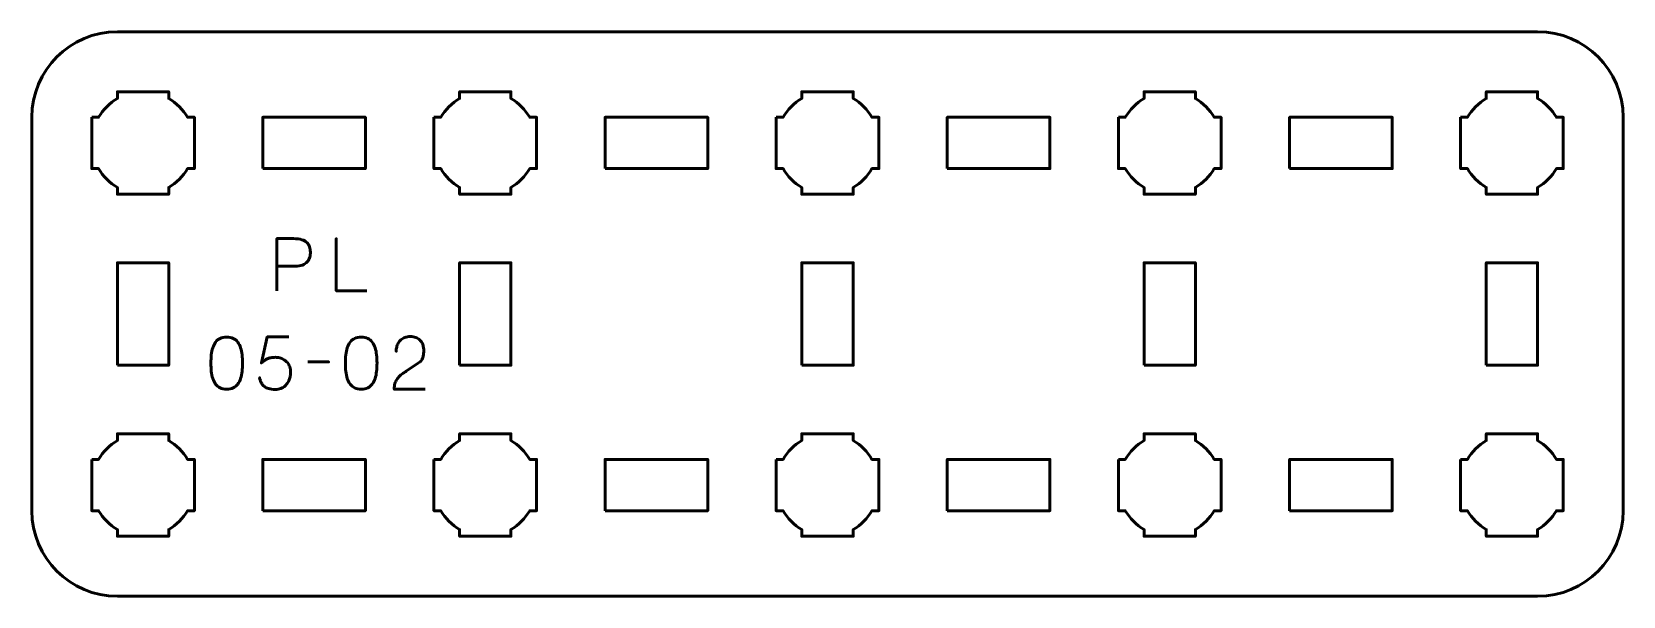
# Model space of a CAD drawing. Header units: centimetres. Extents: x -15.15 to -5.85, y -16.5 to -13.2.
import ezdxf

# ---------------------------------------------------------------- set-up
doc = ezdxf.new("R2010")
doc.units = ezdxf.units.CM
doc.header["$MEASUREMENT"] = 0
doc.layers.add('Layer 1', color=7, linetype='Continuous')

msp = doc.modelspace()

# ---------------------------------------------------------------- linework, layer by layer
at = {"layer": 'Layer 1', "color": 250, "lineweight": 53}
for points in [[(-13.8, -14), (-13.2, -14), (-13.2, -13.7), (-13.8, -13.7), (-13.8, -14)], [(-11.8, -14), (-11.2, -14), (-11.2, -13.7), (-11.8, -13.7), (-11.8, -14)], [(-9.8, -14), (-9.2, -14), (-9.2, -13.7), (-9.8, -13.7), (-9.8, -14)], [(-7.8, -14), (-7.2, -14), (-7.2, -13.7), (-7.8, -13.7), (-7.8, -14)], [(-14.65, -15.15), (-14.35, -15.15), (-14.35, -14.55), (-14.65, -14.55), (-14.65, -15.15)], [(-12.65, -15.15), (-12.35, -15.15), (-12.35, -14.55), (-12.65, -14.55), (-12.65, -15.15)], [(-10.65, -15.15), (-10.35, -15.15), (-10.35, -14.55), (-10.65, -14.55), (-10.65, -15.15)], [(-8.65, -15.15), (-8.35, -15.15), (-8.35, -14.55), (-8.65, -14.55), (-8.65, -15.15)], [(-6.65, -15.15), (-6.35, -15.15), (-6.35, -14.55), (-6.65, -14.55), (-6.65, -15.15)], [(-13.8, -16), (-13.2, -16), (-13.2, -15.7), (-13.8, -15.7), (-13.8, -16)], [(-11.8, -16), (-11.2, -16), (-11.2, -15.7), (-11.8, -15.7), (-11.8, -16)], [(-9.8, -16), (-9.2, -16), (-9.2, -15.7), (-9.8, -15.7), (-9.8, -16)], [(-7.8, -16), (-7.2, -16), (-7.2, -15.7), (-7.8, -15.7), (-7.8, -16)]]:
    msp.add_lwpolyline(points, close=True, dxfattribs=at)
msp.add_open_spline([(-15.15, -16), (-15.15, -16), (-15.15, -13.7), (-15.15, -13.7), (-15.15, -13.7), (-15.15, -13.42391), (-14.92609, -13.2), (-14.65, -13.2), (-14.65, -13.2), (-14.65, -13.2), (-6.35, -13.2), (-6.35, -13.2), (-6.35, -13.2), (-6.07391, -13.2), (-5.85, -13.42391), (-5.85, -13.7), (-5.85, -13.7), (-5.85, -13.7), (-5.85, -16), (-5.85, -16), (-5.85, -16), (-5.85, -16.27609), (-6.07391, -16.5), (-6.35, -16.5), (-6.35, -16.5), (-6.35, -16.5), (-14.65, -16.5), (-14.65, -16.5), (-14.65, -16.5), (-14.92609, -16.5), (-15.15, -16.27609), (-15.15, -16)], degree=3, knots=[0, 0, 0, 0, 0.125, 0.125, 0.125, 0.125, 0.25, 0.25, 0.25, 0.25, 0.375, 0.375, 0.375, 0.375, 0.5, 0.5, 0.5, 0.5, 0.625, 0.625, 0.625, 0.625, 0.75, 0.75, 0.75, 0.75, 0.875, 0.875, 0.875, 0.875, 1, 1, 1, 1], dxfattribs=at)
at = {"layer": 'Layer 1', "lineweight": 53}
for points in [[(-14.8, -13.7), (-14.8, -13.7), (-14.75985, -13.7), (-14.75985, -13.7), (-14.75985, -13.7), (-14.7335, -13.65447), (-14.69553, -13.6165), (-14.65, -13.59015), (-14.65, -13.59015), (-14.65, -13.59015), (-14.65, -13.55), (-14.65, -13.55), (-14.65, -13.55), (-14.65, -13.55), (-14.5, -13.55), (-14.5, -13.55), (-14.5, -13.55), (-14.5, -13.55), (-14.35, -13.55), (-14.35, -13.55), (-14.35, -13.55), (-14.35, -13.55), (-14.35, -13.59015), (-14.35, -13.59015), (-14.35, -13.59015), (-14.30447, -13.6165), (-14.2665, -13.65447), (-14.24015, -13.7), (-14.24015, -13.7), (-14.24015, -13.7), (-14.2, -13.7), (-14.2, -13.7), (-14.2, -13.7), (-14.2, -13.7), (-14.2, -13.85), (-14.2, -13.85), (-14.2, -13.85), (-14.2, -13.85), (-14.2, -14), (-14.2, -14), (-14.2, -14), (-14.2, -14), (-14.24015, -14), (-14.24015, -14), (-14.24015, -14), (-14.2665, -14.04553), (-14.30447, -14.0835), (-14.35, -14.10985), (-14.35, -14.10985), (-14.35, -14.10985), (-14.35, -14.15), (-14.35, -14.15), (-14.35, -14.15), (-14.35, -14.15), (-14.5, -14.15), (-14.5, -14.15), (-14.5, -14.15), (-14.5, -14.15), (-14.65, -14.15), (-14.65, -14.15), (-14.65, -14.15), (-14.65, -14.15), (-14.65, -14.10985), (-14.65, -14.10985), (-14.65, -14.10985), (-14.69553, -14.0835), (-14.7335, -14.04553), (-14.75985, -14), (-14.75985, -14), (-14.75985, -14), (-14.8, -14), (-14.8, -14), (-14.8, -14), (-14.8, -14), (-14.8, -13.85), (-14.8, -13.85), (-14.8, -13.85), (-14.8, -13.85), (-14.8, -13.7), (-14.8, -13.7)], [(-12.8, -13.7), (-12.8, -13.7), (-12.75985, -13.7), (-12.75985, -13.7), (-12.75985, -13.7), (-12.7335, -13.65447), (-12.69553, -13.6165), (-12.65, -13.59015), (-12.65, -13.59015), (-12.65, -13.59015), (-12.65, -13.55), (-12.65, -13.55), (-12.65, -13.55), (-12.65, -13.55), (-12.5, -13.55), (-12.5, -13.55), (-12.5, -13.55), (-12.5, -13.55), (-12.35, -13.55), (-12.35, -13.55), (-12.35, -13.55), (-12.35, -13.55), (-12.35, -13.59015), (-12.35, -13.59015), (-12.35, -13.59015), (-12.30447, -13.6165), (-12.2665, -13.65447), (-12.24015, -13.7), (-12.24015, -13.7), (-12.24015, -13.7), (-12.2, -13.7), (-12.2, -13.7), (-12.2, -13.7), (-12.2, -13.7), (-12.2, -13.85), (-12.2, -13.85), (-12.2, -13.85), (-12.2, -13.85), (-12.2, -14), (-12.2, -14), (-12.2, -14), (-12.2, -14), (-12.24015, -14), (-12.24015, -14), (-12.24015, -14), (-12.2665, -14.04553), (-12.30447, -14.0835), (-12.35, -14.10985), (-12.35, -14.10985), (-12.35, -14.10985), (-12.35, -14.15), (-12.35, -14.15), (-12.35, -14.15), (-12.35, -14.15), (-12.5, -14.15), (-12.5, -14.15), (-12.5, -14.15), (-12.5, -14.15), (-12.65, -14.15), (-12.65, -14.15), (-12.65, -14.15), (-12.65, -14.15), (-12.65, -14.10985), (-12.65, -14.10985), (-12.65, -14.10985), (-12.69553, -14.0835), (-12.7335, -14.04553), (-12.75985, -14), (-12.75985, -14), (-12.75985, -14), (-12.8, -14), (-12.8, -14), (-12.8, -14), (-12.8, -14), (-12.8, -13.85), (-12.8, -13.85), (-12.8, -13.85), (-12.8, -13.85), (-12.8, -13.7), (-12.8, -13.7)], [(-10.8, -13.7), (-10.8, -13.7), (-10.75985, -13.7), (-10.75985, -13.7), (-10.75985, -13.7), (-10.7335, -13.65447), (-10.69553, -13.6165), (-10.65, -13.59015), (-10.65, -13.59015), (-10.65, -13.59015), (-10.65, -13.55), (-10.65, -13.55), (-10.65, -13.55), (-10.65, -13.55), (-10.5, -13.55), (-10.5, -13.55), (-10.5, -13.55), (-10.5, -13.55), (-10.35, -13.55), (-10.35, -13.55), (-10.35, -13.55), (-10.35, -13.55), (-10.35, -13.59015), (-10.35, -13.59015), (-10.35, -13.59015), (-10.30447, -13.6165), (-10.2665, -13.65447), (-10.24015, -13.7), (-10.24015, -13.7), (-10.24015, -13.7), (-10.2, -13.7), (-10.2, -13.7), (-10.2, -13.7), (-10.2, -13.7), (-10.2, -13.85), (-10.2, -13.85), (-10.2, -13.85), (-10.2, -13.85), (-10.2, -14), (-10.2, -14), (-10.2, -14), (-10.2, -14), (-10.24015, -14), (-10.24015, -14), (-10.24015, -14), (-10.2665, -14.04553), (-10.30447, -14.0835), (-10.35, -14.10985), (-10.35, -14.10985), (-10.35, -14.10985), (-10.35, -14.15), (-10.35, -14.15), (-10.35, -14.15), (-10.35, -14.15), (-10.5, -14.15), (-10.5, -14.15), (-10.5, -14.15), (-10.5, -14.15), (-10.65, -14.15), (-10.65, -14.15), (-10.65, -14.15), (-10.65, -14.15), (-10.65, -14.10985), (-10.65, -14.10985), (-10.65, -14.10985), (-10.69553, -14.0835), (-10.7335, -14.04553), (-10.75985, -14), (-10.75985, -14), (-10.75985, -14), (-10.8, -14), (-10.8, -14), (-10.8, -14), (-10.8, -14), (-10.8, -13.85), (-10.8, -13.85), (-10.8, -13.85), (-10.8, -13.85), (-10.8, -13.7), (-10.8, -13.7)], [(-8.8, -13.7), (-8.8, -13.7), (-8.75985, -13.7), (-8.75985, -13.7), (-8.75985, -13.7), (-8.7335, -13.65447), (-8.69553, -13.6165), (-8.65, -13.59015), (-8.65, -13.59015), (-8.65, -13.59015), (-8.65, -13.55), (-8.65, -13.55), (-8.65, -13.55), (-8.65, -13.55), (-8.5, -13.55), (-8.5, -13.55), (-8.5, -13.55), (-8.5, -13.55), (-8.35, -13.55), (-8.35, -13.55), (-8.35, -13.55), (-8.35, -13.55), (-8.35, -13.59015), (-8.35, -13.59015), (-8.35, -13.59015), (-8.30447, -13.6165), (-8.2665, -13.65447), (-8.24015, -13.7), (-8.24015, -13.7), (-8.24015, -13.7), (-8.2, -13.7), (-8.2, -13.7), (-8.2, -13.7), (-8.2, -13.7), (-8.2, -13.85), (-8.2, -13.85), (-8.2, -13.85), (-8.2, -13.85), (-8.2, -14), (-8.2, -14), (-8.2, -14), (-8.2, -14), (-8.24015, -14), (-8.24015, -14), (-8.24015, -14), (-8.2665, -14.04553), (-8.30447, -14.0835), (-8.35, -14.10985), (-8.35, -14.10985), (-8.35, -14.10985), (-8.35, -14.15), (-8.35, -14.15), (-8.35, -14.15), (-8.35, -14.15), (-8.5, -14.15), (-8.5, -14.15), (-8.5, -14.15), (-8.5, -14.15), (-8.65, -14.15), (-8.65, -14.15), (-8.65, -14.15), (-8.65, -14.15), (-8.65, -14.10985), (-8.65, -14.10985), (-8.65, -14.10985), (-8.69553, -14.0835), (-8.7335, -14.04553), (-8.75985, -14), (-8.75985, -14), (-8.75985, -14), (-8.8, -14), (-8.8, -14), (-8.8, -14), (-8.8, -14), (-8.8, -13.85), (-8.8, -13.85), (-8.8, -13.85), (-8.8, -13.85), (-8.8, -13.7), (-8.8, -13.7)], [(-6.8, -13.7), (-6.8, -13.7), (-6.75985, -13.7), (-6.75985, -13.7), (-6.75985, -13.7), (-6.7335, -13.65447), (-6.69553, -13.6165), (-6.65, -13.59015), (-6.65, -13.59015), (-6.65, -13.59015), (-6.65, -13.55), (-6.65, -13.55), (-6.65, -13.55), (-6.65, -13.55), (-6.5, -13.55), (-6.5, -13.55), (-6.5, -13.55), (-6.5, -13.55), (-6.35, -13.55), (-6.35, -13.55), (-6.35, -13.55), (-6.35, -13.55), (-6.35, -13.59015), (-6.35, -13.59015), (-6.35, -13.59015), (-6.30447, -13.6165), (-6.2665, -13.65447), (-6.24015, -13.7), (-6.24015, -13.7), (-6.24015, -13.7), (-6.2, -13.7), (-6.2, -13.7), (-6.2, -13.7), (-6.2, -13.7), (-6.2, -13.85), (-6.2, -13.85), (-6.2, -13.85), (-6.2, -13.85), (-6.2, -14), (-6.2, -14), (-6.2, -14), (-6.2, -14), (-6.24015, -14), (-6.24015, -14), (-6.24015, -14), (-6.2665, -14.04553), (-6.30447, -14.0835), (-6.35, -14.10985), (-6.35, -14.10985), (-6.35, -14.10985), (-6.35, -14.15), (-6.35, -14.15), (-6.35, -14.15), (-6.35, -14.15), (-6.5, -14.15), (-6.5, -14.15), (-6.5, -14.15), (-6.5, -14.15), (-6.65, -14.15), (-6.65, -14.15), (-6.65, -14.15), (-6.65, -14.15), (-6.65, -14.10985), (-6.65, -14.10985), (-6.65, -14.10985), (-6.69553, -14.0835), (-6.7335, -14.04553), (-6.75985, -14), (-6.75985, -14), (-6.75985, -14), (-6.8, -14), (-6.8, -14), (-6.8, -14), (-6.8, -14), (-6.8, -13.85), (-6.8, -13.85), (-6.8, -13.85), (-6.8, -13.85), (-6.8, -13.7), (-6.8, -13.7)], [(-14.8, -15.7), (-14.8, -15.7), (-14.75985, -15.7), (-14.75985, -15.7), (-14.75985, -15.7), (-14.7335, -15.65447), (-14.69553, -15.6165), (-14.65, -15.59015), (-14.65, -15.59015), (-14.65, -15.59015), (-14.65, -15.55), (-14.65, -15.55), (-14.65, -15.55), (-14.65, -15.55), (-14.5, -15.55), (-14.5, -15.55), (-14.5, -15.55), (-14.5, -15.55), (-14.35, -15.55), (-14.35, -15.55), (-14.35, -15.55), (-14.35, -15.55), (-14.35, -15.59015), (-14.35, -15.59015), (-14.35, -15.59015), (-14.30447, -15.6165), (-14.2665, -15.65447), (-14.24015, -15.7), (-14.24015, -15.7), (-14.24015, -15.7), (-14.2, -15.7), (-14.2, -15.7), (-14.2, -15.7), (-14.2, -15.7), (-14.2, -15.85), (-14.2, -15.85), (-14.2, -15.85), (-14.2, -15.85), (-14.2, -16), (-14.2, -16), (-14.2, -16), (-14.2, -16), (-14.24015, -16), (-14.24015, -16), (-14.24015, -16), (-14.2665, -16.04553), (-14.30447, -16.0835), (-14.35, -16.10985), (-14.35, -16.10985), (-14.35, -16.10985), (-14.35, -16.15), (-14.35, -16.15), (-14.35, -16.15), (-14.35, -16.15), (-14.5, -16.15), (-14.5, -16.15), (-14.5, -16.15), (-14.5, -16.15), (-14.65, -16.15), (-14.65, -16.15), (-14.65, -16.15), (-14.65, -16.15), (-14.65, -16.10985), (-14.65, -16.10985), (-14.65, -16.10985), (-14.69553, -16.0835), (-14.7335, -16.04553), (-14.75985, -16), (-14.75985, -16), (-14.75985, -16), (-14.8, -16), (-14.8, -16), (-14.8, -16), (-14.8, -16), (-14.8, -15.85), (-14.8, -15.85), (-14.8, -15.85), (-14.8, -15.85), (-14.8, -15.7), (-14.8, -15.7)], [(-12.8, -15.7), (-12.8, -15.7), (-12.75985, -15.7), (-12.75985, -15.7), (-12.75985, -15.7), (-12.7335, -15.65447), (-12.69553, -15.6165), (-12.65, -15.59015), (-12.65, -15.59015), (-12.65, -15.59015), (-12.65, -15.55), (-12.65, -15.55), (-12.65, -15.55), (-12.65, -15.55), (-12.5, -15.55), (-12.5, -15.55), (-12.5, -15.55), (-12.5, -15.55), (-12.35, -15.55), (-12.35, -15.55), (-12.35, -15.55), (-12.35, -15.55), (-12.35, -15.59015), (-12.35, -15.59015), (-12.35, -15.59015), (-12.30447, -15.6165), (-12.2665, -15.65447), (-12.24015, -15.7), (-12.24015, -15.7), (-12.24015, -15.7), (-12.2, -15.7), (-12.2, -15.7), (-12.2, -15.7), (-12.2, -15.7), (-12.2, -15.85), (-12.2, -15.85), (-12.2, -15.85), (-12.2, -15.85), (-12.2, -16), (-12.2, -16), (-12.2, -16), (-12.2, -16), (-12.24015, -16), (-12.24015, -16), (-12.24015, -16), (-12.2665, -16.04553), (-12.30447, -16.0835), (-12.35, -16.10985), (-12.35, -16.10985), (-12.35, -16.10985), (-12.35, -16.15), (-12.35, -16.15), (-12.35, -16.15), (-12.35, -16.15), (-12.5, -16.15), (-12.5, -16.15), (-12.5, -16.15), (-12.5, -16.15), (-12.65, -16.15), (-12.65, -16.15), (-12.65, -16.15), (-12.65, -16.15), (-12.65, -16.10985), (-12.65, -16.10985), (-12.65, -16.10985), (-12.69553, -16.0835), (-12.7335, -16.04553), (-12.75985, -16), (-12.75985, -16), (-12.75985, -16), (-12.8, -16), (-12.8, -16), (-12.8, -16), (-12.8, -16), (-12.8, -15.85), (-12.8, -15.85), (-12.8, -15.85), (-12.8, -15.85), (-12.8, -15.7), (-12.8, -15.7)], [(-10.8, -15.7), (-10.8, -15.7), (-10.75985, -15.7), (-10.75985, -15.7), (-10.75985, -15.7), (-10.7335, -15.65447), (-10.69553, -15.6165), (-10.65, -15.59015), (-10.65, -15.59015), (-10.65, -15.59015), (-10.65, -15.55), (-10.65, -15.55), (-10.65, -15.55), (-10.65, -15.55), (-10.5, -15.55), (-10.5, -15.55), (-10.5, -15.55), (-10.5, -15.55), (-10.35, -15.55), (-10.35, -15.55), (-10.35, -15.55), (-10.35, -15.55), (-10.35, -15.59015), (-10.35, -15.59015), (-10.35, -15.59015), (-10.30447, -15.6165), (-10.2665, -15.65447), (-10.24015, -15.7), (-10.24015, -15.7), (-10.24015, -15.7), (-10.2, -15.7), (-10.2, -15.7), (-10.2, -15.7), (-10.2, -15.7), (-10.2, -15.85), (-10.2, -15.85), (-10.2, -15.85), (-10.2, -15.85), (-10.2, -16), (-10.2, -16), (-10.2, -16), (-10.2, -16), (-10.24015, -16), (-10.24015, -16), (-10.24015, -16), (-10.2665, -16.04553), (-10.30447, -16.0835), (-10.35, -16.10985), (-10.35, -16.10985), (-10.35, -16.10985), (-10.35, -16.15), (-10.35, -16.15), (-10.35, -16.15), (-10.35, -16.15), (-10.5, -16.15), (-10.5, -16.15), (-10.5, -16.15), (-10.5, -16.15), (-10.65, -16.15), (-10.65, -16.15), (-10.65, -16.15), (-10.65, -16.15), (-10.65, -16.10985), (-10.65, -16.10985), (-10.65, -16.10985), (-10.69553, -16.0835), (-10.7335, -16.04553), (-10.75985, -16), (-10.75985, -16), (-10.75985, -16), (-10.8, -16), (-10.8, -16), (-10.8, -16), (-10.8, -16), (-10.8, -15.85), (-10.8, -15.85), (-10.8, -15.85), (-10.8, -15.85), (-10.8, -15.7), (-10.8, -15.7)], [(-8.8, -15.7), (-8.8, -15.7), (-8.75985, -15.7), (-8.75985, -15.7), (-8.75985, -15.7), (-8.7335, -15.65447), (-8.69553, -15.6165), (-8.65, -15.59015), (-8.65, -15.59015), (-8.65, -15.59015), (-8.65, -15.55), (-8.65, -15.55), (-8.65, -15.55), (-8.65, -15.55), (-8.5, -15.55), (-8.5, -15.55), (-8.5, -15.55), (-8.5, -15.55), (-8.35, -15.55), (-8.35, -15.55), (-8.35, -15.55), (-8.35, -15.55), (-8.35, -15.59015), (-8.35, -15.59015), (-8.35, -15.59015), (-8.30447, -15.6165), (-8.2665, -15.65447), (-8.24015, -15.7), (-8.24015, -15.7), (-8.24015, -15.7), (-8.2, -15.7), (-8.2, -15.7), (-8.2, -15.7), (-8.2, -15.7), (-8.2, -15.85), (-8.2, -15.85), (-8.2, -15.85), (-8.2, -15.85), (-8.2, -16), (-8.2, -16), (-8.2, -16), (-8.2, -16), (-8.24015, -16), (-8.24015, -16), (-8.24015, -16), (-8.2665, -16.04553), (-8.30447, -16.0835), (-8.35, -16.10985), (-8.35, -16.10985), (-8.35, -16.10985), (-8.35, -16.15), (-8.35, -16.15), (-8.35, -16.15), (-8.35, -16.15), (-8.5, -16.15), (-8.5, -16.15), (-8.5, -16.15), (-8.5, -16.15), (-8.65, -16.15), (-8.65, -16.15), (-8.65, -16.15), (-8.65, -16.15), (-8.65, -16.10985), (-8.65, -16.10985), (-8.65, -16.10985), (-8.69553, -16.0835), (-8.7335, -16.04553), (-8.75985, -16), (-8.75985, -16), (-8.75985, -16), (-8.8, -16), (-8.8, -16), (-8.8, -16), (-8.8, -16), (-8.8, -15.85), (-8.8, -15.85), (-8.8, -15.85), (-8.8, -15.85), (-8.8, -15.7), (-8.8, -15.7)], [(-6.8, -15.7), (-6.8, -15.7), (-6.75985, -15.7), (-6.75985, -15.7), (-6.75985, -15.7), (-6.7335, -15.65447), (-6.69553, -15.6165), (-6.65, -15.59015), (-6.65, -15.59015), (-6.65, -15.59015), (-6.65, -15.55), (-6.65, -15.55), (-6.65, -15.55), (-6.65, -15.55), (-6.5, -15.55), (-6.5, -15.55), (-6.5, -15.55), (-6.5, -15.55), (-6.35, -15.55), (-6.35, -15.55), (-6.35, -15.55), (-6.35, -15.55), (-6.35, -15.59015), (-6.35, -15.59015), (-6.35, -15.59015), (-6.30447, -15.6165), (-6.2665, -15.65447), (-6.24015, -15.7), (-6.24015, -15.7), (-6.24015, -15.7), (-6.2, -15.7), (-6.2, -15.7), (-6.2, -15.7), (-6.2, -15.7), (-6.2, -15.85), (-6.2, -15.85), (-6.2, -15.85), (-6.2, -15.85), (-6.2, -16), (-6.2, -16), (-6.2, -16), (-6.2, -16), (-6.24015, -16), (-6.24015, -16), (-6.24015, -16), (-6.2665, -16.04553), (-6.30447, -16.0835), (-6.35, -16.10985), (-6.35, -16.10985), (-6.35, -16.10985), (-6.35, -16.15), (-6.35, -16.15), (-6.35, -16.15), (-6.35, -16.15), (-6.5, -16.15), (-6.5, -16.15), (-6.5, -16.15), (-6.5, -16.15), (-6.65, -16.15), (-6.65, -16.15), (-6.65, -16.15), (-6.65, -16.15), (-6.65, -16.10985), (-6.65, -16.10985), (-6.65, -16.10985), (-6.69553, -16.0835), (-6.7335, -16.04553), (-6.75985, -16), (-6.75985, -16), (-6.75985, -16), (-6.8, -16), (-6.8, -16), (-6.8, -16), (-6.8, -16), (-6.8, -15.85), (-6.8, -15.85), (-6.8, -15.85), (-6.8, -15.85), (-6.8, -15.7), (-6.8, -15.7)]]:
    msp.add_open_spline(points, degree=3, knots=[0, 0, 0, 0, 0.05, 0.05, 0.05, 0.05, 0.1, 0.1, 0.1, 0.1, 0.15, 0.15, 0.15, 0.15, 0.2, 0.2, 0.2, 0.2, 0.25, 0.25, 0.25, 0.25, 0.3, 0.3, 0.3, 0.3, 0.35, 0.35, 0.35, 0.35, 0.4, 0.4, 0.4, 0.4, 0.45, 0.45, 0.45, 0.45, 0.5, 0.5, 0.5, 0.5, 0.55, 0.55, 0.55, 0.55, 0.6, 0.6, 0.6, 0.6, 0.65, 0.65, 0.65, 0.65, 0.7, 0.7, 0.7, 0.7, 0.75, 0.75, 0.75, 0.75, 0.8, 0.8, 0.8, 0.8, 0.85, 0.85, 0.85, 0.85, 0.9, 0.9, 0.9, 0.9, 0.95, 0.95, 0.95, 0.95, 1, 1, 1, 1], dxfattribs=at)
at = {"layer": 'Layer 1', "color": 5, "lineweight": 53}
for points, knots in [([(-13.71759, -14.71432), (-13.71759, -14.71432), (-13.71759, -14.4091), (-13.71759, -14.4091), (-13.71759, -14.4091), (-13.71759, -14.4091), (-13.62022, -14.4091), (-13.62022, -14.4091), (-13.62022, -14.4091), (-13.60075, -14.40917), (-13.58474, -14.41136), (-13.57211, -14.41559), (-13.57211, -14.41559), (-13.55955, -14.41975), (-13.54967, -14.42554), (-13.54254, -14.43288), (-13.54254, -14.43288), (-13.53542, -14.44014), (-13.53034, -14.44847), (-13.52723, -14.45785), (-13.52723, -14.45785), (-13.5242, -14.46724), (-13.52244, -14.47704), (-13.52201, -14.48742), (-13.52201, -14.48742), (-13.52152, -14.49779), (-13.52272, -14.50795), (-13.52554, -14.51782), (-13.52554, -14.51782), (-13.52843, -14.5277), (-13.5333, -14.53666), (-13.54029, -14.54471), (-13.54029, -14.54471), (-13.5472, -14.55275), (-13.55658, -14.55917), (-13.56837, -14.5639), (-13.56837, -14.5639), (-13.58015, -14.56869), (-13.59475, -14.57109), (-13.61218, -14.57123), (-13.61218, -14.57123), (-13.61218, -14.57123), (-13.71759, -14.57123), (-13.71759, -14.57123), (-13.71759, -14.57123), (-13.71759, -14.57123), (-13.61218, -14.57123), (-13.61218, -14.57123), (-13.61218, -14.57123), (-13.59511, -14.57109), (-13.58064, -14.56869), (-13.56893, -14.5639), (-13.56893, -14.5639), (-13.55715, -14.55917), (-13.54776, -14.55275), (-13.54071, -14.54471), (-13.54071, -14.54471), (-13.53372, -14.53666), (-13.52871, -14.5277), (-13.52575, -14.51782), (-13.52575, -14.51782), (-13.52279, -14.50795), (-13.52152, -14.49779), (-13.52201, -14.48742), (-13.52201, -14.48742), (-13.52244, -14.47704), (-13.5242, -14.46724), (-13.52737, -14.45785), (-13.52737, -14.45785), (-13.53048, -14.44847), (-13.5357, -14.44014), (-13.54283, -14.43288), (-13.54283, -14.43288), (-13.55002, -14.42554), (-13.5599, -14.41975), (-13.57246, -14.41559), (-13.57246, -14.41559), (-13.58509, -14.41136), (-13.60096, -14.40917), (-13.62022, -14.4091), (-13.62022, -14.4091), (-13.62022, -14.4091), (-13.71759, -14.4091), (-13.71759, -14.4091), (-13.71759, -14.4091), (-13.71759, -14.4091), (-13.71759, -14.71432), (-13.71759, -14.71432)], [0, 0, 0, 0, 0.0454545, 0.0454545, 0.0454545, 0.0454545, 0.0909091, 0.0909091, 0.0909091, 0.0909091, 0.1363636, 0.1363636, 0.1363636, 0.1363636, 0.1818182, 0.1818182, 0.1818182, 0.1818182, 0.2272727, 0.2272727, 0.2272727, 0.2272727, 0.2727273, 0.2727273, 0.2727273, 0.2727273, 0.3181818, 0.3181818, 0.3181818, 0.3181818, 0.3636364, 0.3636364, 0.3636364, 0.3636364, 0.4090909, 0.4090909, 0.4090909, 0.4090909, 0.4545455, 0.4545455, 0.4545455, 0.4545455, 0.5, 0.5, 0.5, 0.5, 0.5454545, 0.5454545, 0.5454545, 0.5454545, 0.5909091, 0.5909091, 0.5909091, 0.5909091, 0.6363636, 0.6363636, 0.6363636, 0.6363636, 0.6818182, 0.6818182, 0.6818182, 0.6818182, 0.7272727, 0.7272727, 0.7272727, 0.7272727, 0.7727273, 0.7727273, 0.7727273, 0.7727273, 0.8181818, 0.8181818, 0.8181818, 0.8181818, 0.8636364, 0.8636364, 0.8636364, 0.8636364, 0.9090909, 0.9090909, 0.9090909, 0.9090909, 0.9545455, 0.9545455, 0.9545455, 0.9545455, 1, 1, 1, 1]), ([(-13.19309, -14.71432), (-13.19309, -14.71432), (-13.37131, -14.71432), (-13.37131, -14.71432), (-13.37131, -14.71432), (-13.37131, -14.71432), (-13.37131, -14.4091), (-13.37131, -14.4091), (-13.37131, -14.4091), (-13.37131, -14.4091), (-13.37131, -14.71432), (-13.37131, -14.71432), (-13.37131, -14.71432), (-13.37131, -14.71432), (-13.19309, -14.71432), (-13.19309, -14.71432)], [0, 0, 0, 0, 0.25, 0.25, 0.25, 0.25, 0.5, 0.5, 0.5, 0.5, 0.75, 0.75, 0.75, 0.75, 1, 1, 1, 1]), ([(-14.01117, -15.28963), (-13.99636, -15.28956), (-13.98359, -15.28695), (-13.97293, -15.28187), (-13.97293, -15.28187), (-13.96235, -15.27679), (-13.95353, -15.26952), (-13.94648, -15.26028), (-13.94648, -15.26028), (-13.93949, -15.25097), (-13.93399, -15.23996), (-13.9299, -15.22726), (-13.9299, -15.22726), (-13.92587, -15.21456), (-13.92298, -15.20066), (-13.92136, -15.18542), (-13.92136, -15.18542), (-13.91966, -15.17018), (-13.91882, -15.15416), (-13.91889, -15.13723), (-13.91889, -15.13723), (-13.91882, -15.12037), (-13.91966, -15.10435), (-13.92136, -15.08918), (-13.92136, -15.08918), (-13.92298, -15.07401), (-13.92587, -15.06004), (-13.9299, -15.04734), (-13.9299, -15.04734), (-13.93399, -15.03471), (-13.93949, -15.02371), (-13.94648, -15.01432), (-13.94648, -15.01432), (-13.95353, -15.00501), (-13.96235, -14.99774), (-13.97293, -14.99266), (-13.97293, -14.99266), (-13.98359, -14.98751), (-13.99636, -14.9849), (-14.01117, -14.98483), (-14.01117, -14.98483), (-14.02599, -14.9849), (-14.03876, -14.98751), (-14.04942, -14.99266), (-14.04942, -14.99266), (-14.06, -14.99774), (-14.06882, -15.00501), (-14.07587, -15.01432), (-14.07587, -15.01432), (-14.08286, -15.02371), (-14.08836, -15.03471), (-14.09245, -15.04734), (-14.09245, -15.04734), (-14.09648, -15.06004), (-14.09937, -15.07401), (-14.10099, -15.08918), (-14.10099, -15.08918), (-14.10268, -15.10435), (-14.10353, -15.12037), (-14.10346, -15.13723), (-14.10346, -15.13723), (-14.10353, -15.15416), (-14.10268, -15.17018), (-14.10099, -15.18542), (-14.10099, -15.18542), (-14.09937, -15.20066), (-14.09648, -15.21456), (-14.09245, -15.22726), (-14.09245, -15.22726), (-14.08836, -15.23996), (-14.08286, -15.25097), (-14.07587, -15.26028), (-14.07587, -15.26028), (-14.06882, -15.26952), (-14.06, -15.27679), (-14.04942, -15.28187), (-14.04942, -15.28187), (-14.03876, -15.28695), (-14.02599, -15.28956), (-14.01117, -15.28963)], [0, 0, 0, 0, 0.05, 0.05, 0.05, 0.05, 0.1, 0.1, 0.1, 0.1, 0.15, 0.15, 0.15, 0.15, 0.2, 0.2, 0.2, 0.2, 0.25, 0.25, 0.25, 0.25, 0.3, 0.3, 0.3, 0.3, 0.35, 0.35, 0.35, 0.35, 0.4, 0.4, 0.4, 0.4, 0.45, 0.45, 0.45, 0.45, 0.5, 0.5, 0.5, 0.5, 0.55, 0.55, 0.55, 0.55, 0.6, 0.6, 0.6, 0.6, 0.65, 0.65, 0.65, 0.65, 0.7, 0.7, 0.7, 0.7, 0.75, 0.75, 0.75, 0.75, 0.8, 0.8, 0.8, 0.8, 0.85, 0.85, 0.85, 0.85, 0.9, 0.9, 0.9, 0.9, 0.95, 0.95, 0.95, 0.95, 1, 1, 1, 1]), ([(-14.01117, -15.28963), (-13.99636, -15.28956), (-13.98359, -15.28695), (-13.97293, -15.28187), (-13.97293, -15.28187), (-13.96235, -15.27679), (-13.95353, -15.26952), (-13.94648, -15.26028), (-13.94648, -15.26028), (-13.93949, -15.25097), (-13.93399, -15.23996), (-13.9299, -15.22726), (-13.9299, -15.22726), (-13.92587, -15.21456), (-13.92298, -15.20066), (-13.92136, -15.18542), (-13.92136, -15.18542), (-13.91966, -15.17018), (-13.91882, -15.15416), (-13.91889, -15.13723), (-13.91889, -15.13723), (-13.91882, -15.12037), (-13.91966, -15.10435), (-13.92136, -15.08918), (-13.92136, -15.08918), (-13.92298, -15.07401), (-13.92587, -15.06004), (-13.9299, -15.04734), (-13.9299, -15.04734), (-13.93399, -15.03471), (-13.93949, -15.02371), (-13.94648, -15.01432), (-13.94648, -15.01432), (-13.95353, -15.00501), (-13.96235, -14.99774), (-13.97293, -14.99266), (-13.97293, -14.99266), (-13.98359, -14.98751), (-13.99636, -14.9849), (-14.01117, -14.98483), (-14.01117, -14.98483), (-14.02599, -14.9849), (-14.03876, -14.98751), (-14.04942, -14.99266), (-14.04942, -14.99266), (-14.06, -14.99774), (-14.06882, -15.00501), (-14.07587, -15.01432), (-14.07587, -15.01432), (-14.08286, -15.02371), (-14.08836, -15.03471), (-14.09245, -15.04734), (-14.09245, -15.04734), (-14.09648, -15.06004), (-14.09937, -15.07401), (-14.10099, -15.08918), (-14.10099, -15.08918), (-14.10268, -15.10435), (-14.10353, -15.12037), (-14.10346, -15.13723), (-14.10346, -15.13723), (-14.10353, -15.15416), (-14.10268, -15.17018), (-14.10099, -15.18542), (-14.10099, -15.18542), (-14.09937, -15.20066), (-14.09648, -15.21456), (-14.09245, -15.22726), (-14.09245, -15.22726), (-14.08836, -15.23996), (-14.08286, -15.25097), (-14.07587, -15.26028), (-14.07587, -15.26028), (-14.06882, -15.26952), (-14.06, -15.27679), (-14.04942, -15.28187), (-14.04942, -15.28187), (-14.03876, -15.28695), (-14.02599, -15.28956), (-14.01117, -15.28963)], [0, 0, 0, 0, 0.05, 0.05, 0.05, 0.05, 0.1, 0.1, 0.1, 0.1, 0.15, 0.15, 0.15, 0.15, 0.2, 0.2, 0.2, 0.2, 0.25, 0.25, 0.25, 0.25, 0.3, 0.3, 0.3, 0.3, 0.35, 0.35, 0.35, 0.35, 0.4, 0.4, 0.4, 0.4, 0.45, 0.45, 0.45, 0.45, 0.5, 0.5, 0.5, 0.5, 0.55, 0.55, 0.55, 0.55, 0.6, 0.6, 0.6, 0.6, 0.65, 0.65, 0.65, 0.65, 0.7, 0.7, 0.7, 0.7, 0.75, 0.75, 0.75, 0.75, 0.8, 0.8, 0.8, 0.8, 0.85, 0.85, 0.85, 0.85, 0.9, 0.9, 0.9, 0.9, 0.95, 0.95, 0.95, 0.95, 1, 1, 1, 1]), ([(-13.64711, -14.98441), (-13.64711, -14.98441), (-13.77411, -14.98441), (-13.77411, -14.98441), (-13.77411, -14.98441), (-13.77411, -14.98441), (-13.80798, -15.13596), (-13.80798, -15.13596), (-13.80798, -15.13596), (-13.80205, -15.13088), (-13.79641, -15.1263), (-13.79097, -15.12227), (-13.79097, -15.12227), (-13.78561, -15.11825), (-13.77997, -15.11487), (-13.77397, -15.11204), (-13.77397, -15.11204), (-13.76804, -15.10922), (-13.76127, -15.1071), (-13.75365, -15.10562), (-13.75365, -15.10562), (-13.7461, -15.10414), (-13.73707, -15.10336), (-13.7267, -15.10336), (-13.7267, -15.10336), (-13.71823, -15.10336), (-13.70976, -15.10449), (-13.7013, -15.10682), (-13.7013, -15.10682), (-13.69283, -15.10908), (-13.68479, -15.11254), (-13.67717, -15.11712), (-13.67717, -15.11712), (-13.66948, -15.12178), (-13.6627, -15.12757), (-13.65678, -15.13455), (-13.65678, -15.13455), (-13.65078, -15.14154), (-13.64605, -15.14972), (-13.64267, -15.1591), (-13.64267, -15.1591), (-13.63921, -15.16849), (-13.63745, -15.17914), (-13.63738, -15.19099), (-13.63738, -15.19099), (-13.6373, -15.19537), (-13.6378, -15.20087), (-13.63879, -15.20736), (-13.63879, -15.20736), (-13.6397, -15.21385), (-13.6414, -15.22091), (-13.6438, -15.22839), (-13.6438, -15.22839), (-13.64619, -15.23587), (-13.64958, -15.24328), (-13.65388, -15.25061), (-13.65388, -15.25061), (-13.65819, -15.25795), (-13.66369, -15.26465), (-13.67032, -15.27072), (-13.67032, -15.27072), (-13.67696, -15.27679), (-13.685, -15.28166), (-13.69438, -15.28533), (-13.69438, -15.28533), (-13.70384, -15.28892), (-13.71492, -15.29083), (-13.72754, -15.2909), (-13.72754, -15.2909), (-13.74264, -15.29083), (-13.75534, -15.28921), (-13.76564, -15.28617), (-13.76564, -15.28617), (-13.77595, -15.28307), (-13.78434, -15.27905), (-13.79083, -15.27397), (-13.79083, -15.27397), (-13.79739, -15.26889), (-13.80247, -15.26331), (-13.80614, -15.25725), (-13.80614, -15.25725), (-13.80981, -15.25118), (-13.81256, -15.24511), (-13.8144, -15.23904), (-13.8144, -15.23904), (-13.81623, -15.23297), (-13.81764, -15.2274), (-13.81856, -15.22232), (-13.81856, -15.22232), (-13.81764, -15.2274), (-13.81623, -15.23297), (-13.8144, -15.23904), (-13.8144, -15.23904), (-13.81256, -15.24511), (-13.80981, -15.25118), (-13.80614, -15.25725), (-13.80614, -15.25725), (-13.80247, -15.26331), (-13.79739, -15.26889), (-13.79083, -15.27397), (-13.79083, -15.27397), (-13.78434, -15.27905), (-13.77595, -15.28307), (-13.76564, -15.28617), (-13.76564, -15.28617), (-13.75534, -15.28921), (-13.74264, -15.29083), (-13.72754, -15.2909), (-13.72754, -15.2909), (-13.71492, -15.29083), (-13.70384, -15.28892), (-13.69438, -15.28533), (-13.69438, -15.28533), (-13.685, -15.28166), (-13.67696, -15.27679), (-13.67032, -15.27072), (-13.67032, -15.27072), (-13.66369, -15.26465), (-13.65819, -15.25795), (-13.65388, -15.25061), (-13.65388, -15.25061), (-13.64958, -15.24328), (-13.64619, -15.23587), (-13.6438, -15.22839), (-13.6438, -15.22839), (-13.6414, -15.22091), (-13.6397, -15.21385), (-13.63879, -15.20736), (-13.63879, -15.20736), (-13.6378, -15.20087), (-13.6373, -15.19537), (-13.63738, -15.19099), (-13.63738, -15.19099), (-13.63745, -15.17914), (-13.63921, -15.16849), (-13.64267, -15.1591), (-13.64267, -15.1591), (-13.64605, -15.14972), (-13.65078, -15.14154), (-13.65678, -15.13455), (-13.65678, -15.13455), (-13.6627, -15.12757), (-13.66948, -15.12178), (-13.67717, -15.11712), (-13.67717, -15.11712), (-13.68479, -15.11254), (-13.69283, -15.10908), (-13.7013, -15.10682), (-13.7013, -15.10682), (-13.70976, -15.10449), (-13.71823, -15.10336), (-13.7267, -15.10336), (-13.7267, -15.10336), (-13.73707, -15.10336), (-13.7461, -15.10414), (-13.75365, -15.10562), (-13.75365, -15.10562), (-13.76127, -15.1071), (-13.76804, -15.10922), (-13.77397, -15.11204), (-13.77397, -15.11204), (-13.77997, -15.11487), (-13.78561, -15.11825), (-13.79097, -15.12227), (-13.79097, -15.12227), (-13.79641, -15.1263), (-13.80205, -15.13088), (-13.80798, -15.13596), (-13.80798, -15.13596), (-13.80798, -15.13596), (-13.77411, -14.98441), (-13.77411, -14.98441), (-13.77411, -14.98441), (-13.77411, -14.98441), (-13.64711, -14.98441), (-13.64711, -14.98441)], [0, 0, 0, 0, 0.0227273, 0.0227273, 0.0227273, 0.0227273, 0.0454545, 0.0454545, 0.0454545, 0.0454545, 0.0681818, 0.0681818, 0.0681818, 0.0681818, 0.0909091, 0.0909091, 0.0909091, 0.0909091, 0.1136364, 0.1136364, 0.1136364, 0.1136364, 0.1363636, 0.1363636, 0.1363636, 0.1363636, 0.1590909, 0.1590909, 0.1590909, 0.1590909, 0.1818182, 0.1818182, 0.1818182, 0.1818182, 0.2045455, 0.2045455, 0.2045455, 0.2045455, 0.2272727, 0.2272727, 0.2272727, 0.2272727, 0.25, 0.25, 0.25, 0.25, 0.2727273, 0.2727273, 0.2727273, 0.2727273, 0.2954545, 0.2954545, 0.2954545, 0.2954545, 0.3181818, 0.3181818, 0.3181818, 0.3181818, 0.3409091, 0.3409091, 0.3409091, 0.3409091, 0.3636364, 0.3636364, 0.3636364, 0.3636364, 0.3863636, 0.3863636, 0.3863636, 0.3863636, 0.4090909, 0.4090909, 0.4090909, 0.4090909, 0.4318182, 0.4318182, 0.4318182, 0.4318182, 0.4545455, 0.4545455, 0.4545455, 0.4545455, 0.4772727, 0.4772727, 0.4772727, 0.4772727, 0.5, 0.5, 0.5, 0.5, 0.5227273, 0.5227273, 0.5227273, 0.5227273, 0.5454545, 0.5454545, 0.5454545, 0.5454545, 0.5681818, 0.5681818, 0.5681818, 0.5681818, 0.5909091, 0.5909091, 0.5909091, 0.5909091, 0.6136364, 0.6136364, 0.6136364, 0.6136364, 0.6363636, 0.6363636, 0.6363636, 0.6363636, 0.6590909, 0.6590909, 0.6590909, 0.6590909, 0.6818182, 0.6818182, 0.6818182, 0.6818182, 0.7045455, 0.7045455, 0.7045455, 0.7045455, 0.7272727, 0.7272727, 0.7272727, 0.7272727, 0.75, 0.75, 0.75, 0.75, 0.7727273, 0.7727273, 0.7727273, 0.7727273, 0.7954545, 0.7954545, 0.7954545, 0.7954545, 0.8181818, 0.8181818, 0.8181818, 0.8181818, 0.8409091, 0.8409091, 0.8409091, 0.8409091, 0.8636364, 0.8636364, 0.8636364, 0.8636364, 0.8863636, 0.8863636, 0.8863636, 0.8863636, 0.9090909, 0.9090909, 0.9090909, 0.9090909, 0.9318182, 0.9318182, 0.9318182, 0.9318182, 0.9545455, 0.9545455, 0.9545455, 0.9545455, 0.9772727, 0.9772727, 0.9772727, 0.9772727, 1, 1, 1, 1]), ([(-13.22505, -15.28963), (-13.21024, -15.28956), (-13.19747, -15.28695), (-13.18681, -15.28187), (-13.18681, -15.28187), (-13.17623, -15.27679), (-13.16741, -15.26952), (-13.16036, -15.26028), (-13.16036, -15.26028), (-13.15337, -15.25097), (-13.14787, -15.23996), (-13.14378, -15.22726), (-13.14378, -15.22726), (-13.13975, -15.21456), (-13.13686, -15.20066), (-13.13524, -15.18542), (-13.13524, -15.18542), (-13.13354, -15.17018), (-13.1327, -15.15416), (-13.13277, -15.13723), (-13.13277, -15.13723), (-13.1327, -15.12037), (-13.13354, -15.10435), (-13.13524, -15.08918), (-13.13524, -15.08918), (-13.13686, -15.07401), (-13.13975, -15.06004), (-13.14378, -15.04734), (-13.14378, -15.04734), (-13.14787, -15.03471), (-13.15337, -15.02371), (-13.16036, -15.01432), (-13.16036, -15.01432), (-13.16741, -15.00501), (-13.17623, -14.99774), (-13.18681, -14.99266), (-13.18681, -14.99266), (-13.19747, -14.98751), (-13.21024, -14.9849), (-13.22505, -14.98483), (-13.22505, -14.98483), (-13.23987, -14.9849), (-13.25264, -14.98751), (-13.2633, -14.99266), (-13.2633, -14.99266), (-13.27388, -14.99774), (-13.2827, -15.00501), (-13.28975, -15.01432), (-13.28975, -15.01432), (-13.29674, -15.02371), (-13.30224, -15.03471), (-13.30633, -15.04734), (-13.30633, -15.04734), (-13.31036, -15.06004), (-13.31325, -15.07401), (-13.31487, -15.08918), (-13.31487, -15.08918), (-13.31656, -15.10435), (-13.31741, -15.12037), (-13.31734, -15.13723), (-13.31734, -15.13723), (-13.31741, -15.15416), (-13.31656, -15.17018), (-13.31487, -15.18542), (-13.31487, -15.18542), (-13.31325, -15.20066), (-13.31036, -15.21456), (-13.30633, -15.22726), (-13.30633, -15.22726), (-13.30224, -15.23996), (-13.29674, -15.25097), (-13.28975, -15.26028), (-13.28975, -15.26028), (-13.2827, -15.26952), (-13.27388, -15.27679), (-13.2633, -15.28187), (-13.2633, -15.28187), (-13.25264, -15.28695), (-13.23987, -15.28956), (-13.22505, -15.28963)], [0, 0, 0, 0, 0.05, 0.05, 0.05, 0.05, 0.1, 0.1, 0.1, 0.1, 0.15, 0.15, 0.15, 0.15, 0.2, 0.2, 0.2, 0.2, 0.25, 0.25, 0.25, 0.25, 0.3, 0.3, 0.3, 0.3, 0.35, 0.35, 0.35, 0.35, 0.4, 0.4, 0.4, 0.4, 0.45, 0.45, 0.45, 0.45, 0.5, 0.5, 0.5, 0.5, 0.55, 0.55, 0.55, 0.55, 0.6, 0.6, 0.6, 0.6, 0.65, 0.65, 0.65, 0.65, 0.7, 0.7, 0.7, 0.7, 0.75, 0.75, 0.75, 0.75, 0.8, 0.8, 0.8, 0.8, 0.85, 0.85, 0.85, 0.85, 0.9, 0.9, 0.9, 0.9, 0.95, 0.95, 0.95, 0.95, 1, 1, 1, 1]), ([(-13.22505, -15.28963), (-13.21024, -15.28956), (-13.19747, -15.28695), (-13.18681, -15.28187), (-13.18681, -15.28187), (-13.17623, -15.27679), (-13.16741, -15.26952), (-13.16036, -15.26028), (-13.16036, -15.26028), (-13.15337, -15.25097), (-13.14787, -15.23996), (-13.14378, -15.22726), (-13.14378, -15.22726), (-13.13975, -15.21456), (-13.13686, -15.20066), (-13.13524, -15.18542), (-13.13524, -15.18542), (-13.13354, -15.17018), (-13.1327, -15.15416), (-13.13277, -15.13723), (-13.13277, -15.13723), (-13.1327, -15.12037), (-13.13354, -15.10435), (-13.13524, -15.08918), (-13.13524, -15.08918), (-13.13686, -15.07401), (-13.13975, -15.06004), (-13.14378, -15.04734), (-13.14378, -15.04734), (-13.14787, -15.03471), (-13.15337, -15.02371), (-13.16036, -15.01432), (-13.16036, -15.01432), (-13.16741, -15.00501), (-13.17623, -14.99774), (-13.18681, -14.99266), (-13.18681, -14.99266), (-13.19747, -14.98751), (-13.21024, -14.9849), (-13.22505, -14.98483), (-13.22505, -14.98483), (-13.23987, -14.9849), (-13.25264, -14.98751), (-13.2633, -14.99266), (-13.2633, -14.99266), (-13.27388, -14.99774), (-13.2827, -15.00501), (-13.28975, -15.01432), (-13.28975, -15.01432), (-13.29674, -15.02371), (-13.30224, -15.03471), (-13.30633, -15.04734), (-13.30633, -15.04734), (-13.31036, -15.06004), (-13.31325, -15.07401), (-13.31487, -15.08918), (-13.31487, -15.08918), (-13.31656, -15.10435), (-13.31741, -15.12037), (-13.31734, -15.13723), (-13.31734, -15.13723), (-13.31741, -15.15416), (-13.31656, -15.17018), (-13.31487, -15.18542), (-13.31487, -15.18542), (-13.31325, -15.20066), (-13.31036, -15.21456), (-13.30633, -15.22726), (-13.30633, -15.22726), (-13.30224, -15.23996), (-13.29674, -15.25097), (-13.28975, -15.26028), (-13.28975, -15.26028), (-13.2827, -15.26952), (-13.27388, -15.27679), (-13.2633, -15.28187), (-13.2633, -15.28187), (-13.25264, -15.28695), (-13.23987, -15.28956), (-13.22505, -15.28963)], [0, 0, 0, 0, 0.05, 0.05, 0.05, 0.05, 0.1, 0.1, 0.1, 0.1, 0.15, 0.15, 0.15, 0.15, 0.2, 0.2, 0.2, 0.2, 0.25, 0.25, 0.25, 0.25, 0.3, 0.3, 0.3, 0.3, 0.35, 0.35, 0.35, 0.35, 0.4, 0.4, 0.4, 0.4, 0.45, 0.45, 0.45, 0.45, 0.5, 0.5, 0.5, 0.5, 0.55, 0.55, 0.55, 0.55, 0.6, 0.6, 0.6, 0.6, 0.65, 0.65, 0.65, 0.65, 0.7, 0.7, 0.7, 0.7, 0.75, 0.75, 0.75, 0.75, 0.8, 0.8, 0.8, 0.8, 0.85, 0.85, 0.85, 0.85, 0.9, 0.9, 0.9, 0.9, 0.95, 0.95, 0.95, 0.95, 1, 1, 1, 1]), ([(-12.85083, -15.28963), (-12.85083, -15.28963), (-13.03244, -15.28963), (-13.03244, -15.28963), (-13.03244, -15.28963), (-13.03209, -15.27735), (-13.03054, -15.26649), (-13.02792, -15.25717), (-13.02792, -15.25717), (-13.02524, -15.24786), (-13.02165, -15.23968), (-13.0172, -15.23262), (-13.0172, -15.23262), (-13.01268, -15.22557), (-13.00753, -15.21929), (-13.00168, -15.21378), (-13.00168, -15.21378), (-12.99582, -15.20821), (-12.98954, -15.20313), (-12.98277, -15.19833), (-12.98277, -15.19833), (-12.976, -15.1936), (-12.96901, -15.18888), (-12.96174, -15.18422), (-12.96174, -15.18422), (-12.96174, -15.18422), (-12.88935, -15.13596), (-12.88935, -15.13596), (-12.88935, -15.13596), (-12.88195, -15.13074), (-12.87616, -15.12503), (-12.87207, -15.11889), (-12.87207, -15.11889), (-12.86791, -15.11275), (-12.86501, -15.10626), (-12.86325, -15.09941), (-12.86325, -15.09941), (-12.86156, -15.09264), (-12.8605, -15.08566), (-12.86015, -15.0786), (-12.86015, -15.0786), (-12.85979, -15.07147), (-12.85965, -15.06435), (-12.85972, -15.05722), (-12.85972, -15.05722), (-12.85972, -15.05137), (-12.8605, -15.04509), (-12.86205, -15.03831), (-12.86205, -15.03831), (-12.86367, -15.03161), (-12.86621, -15.02491), (-12.86981, -15.01828), (-12.86981, -15.01828), (-12.87341, -15.01164), (-12.87821, -15.00558), (-12.8842, -15.00007), (-12.8842, -15.00007), (-12.8902, -14.99464), (-12.89761, -14.99027), (-12.90643, -14.98695), (-12.90643, -14.98695), (-12.91525, -14.98363), (-12.92562, -14.98194), (-12.93761, -14.98187), (-12.93761, -14.98187), (-12.94968, -14.98194), (-12.96033, -14.98363), (-12.96951, -14.98688), (-12.96951, -14.98688), (-12.97868, -14.99012), (-12.98651, -14.99464), (-12.993, -15.00035), (-12.993, -15.00035), (-12.99949, -15.00607), (-13.00471, -15.0127), (-13.0088, -15.02011), (-13.0088, -15.02011), (-13.0129, -15.02752), (-13.01586, -15.03542), (-13.01776, -15.04375), (-13.01776, -15.04375), (-13.01967, -15.05207), (-13.02059, -15.06054), (-13.02059, -15.06908), (-13.02059, -15.06908), (-13.02059, -15.06054), (-13.01967, -15.05207), (-13.01776, -15.04375), (-13.01776, -15.04375), (-13.01586, -15.03542), (-13.0129, -15.02752), (-13.0088, -15.02011), (-13.0088, -15.02011), (-13.00471, -15.0127), (-12.99949, -15.00607), (-12.993, -15.00035), (-12.993, -15.00035), (-12.98651, -14.99464), (-12.97868, -14.99012), (-12.96951, -14.98688), (-12.96951, -14.98688), (-12.96033, -14.98363), (-12.94968, -14.98194), (-12.93761, -14.98187), (-12.93761, -14.98187), (-12.92562, -14.98194), (-12.91525, -14.98363), (-12.90643, -14.98695), (-12.90643, -14.98695), (-12.89761, -14.99027), (-12.8902, -14.99464), (-12.8842, -15.00007), (-12.8842, -15.00007), (-12.87821, -15.00558), (-12.87341, -15.01164), (-12.86981, -15.01828), (-12.86981, -15.01828), (-12.86621, -15.02491), (-12.86367, -15.03161), (-12.86205, -15.03831), (-12.86205, -15.03831), (-12.8605, -15.04509), (-12.85972, -15.05137), (-12.85972, -15.05722), (-12.85972, -15.05722), (-12.85965, -15.06435), (-12.85979, -15.07147), (-12.86015, -15.0786), (-12.86015, -15.0786), (-12.8605, -15.08566), (-12.86156, -15.09264), (-12.86325, -15.09941), (-12.86325, -15.09941), (-12.86501, -15.10626), (-12.86791, -15.11275), (-12.87207, -15.11889), (-12.87207, -15.11889), (-12.87616, -15.12503), (-12.88195, -15.13074), (-12.88935, -15.13596), (-12.88935, -15.13596), (-12.88935, -15.13596), (-12.96174, -15.18422), (-12.96174, -15.18422), (-12.96174, -15.18422), (-12.96901, -15.18888), (-12.976, -15.1936), (-12.98277, -15.19833), (-12.98277, -15.19833), (-12.98954, -15.20313), (-12.99582, -15.20821), (-13.00168, -15.21378), (-13.00168, -15.21378), (-13.00753, -15.21929), (-13.01268, -15.22557), (-13.0172, -15.23262), (-13.0172, -15.23262), (-13.02165, -15.23968), (-13.02524, -15.24786), (-13.02792, -15.25717), (-13.02792, -15.25717), (-13.03054, -15.26649), (-13.03209, -15.27735), (-13.03244, -15.28963), (-13.03244, -15.28963), (-13.03244, -15.28963), (-12.85083, -15.28963), (-12.85083, -15.28963)], [0, 0, 0, 0, 0.0238095, 0.0238095, 0.0238095, 0.0238095, 0.047619, 0.047619, 0.047619, 0.047619, 0.0714286, 0.0714286, 0.0714286, 0.0714286, 0.0952381, 0.0952381, 0.0952381, 0.0952381, 0.1190476, 0.1190476, 0.1190476, 0.1190476, 0.1428571, 0.1428571, 0.1428571, 0.1428571, 0.1666667, 0.1666667, 0.1666667, 0.1666667, 0.1904762, 0.1904762, 0.1904762, 0.1904762, 0.2142857, 0.2142857, 0.2142857, 0.2142857, 0.2380952, 0.2380952, 0.2380952, 0.2380952, 0.2619048, 0.2619048, 0.2619048, 0.2619048, 0.2857143, 0.2857143, 0.2857143, 0.2857143, 0.3095238, 0.3095238, 0.3095238, 0.3095238, 0.3333333, 0.3333333, 0.3333333, 0.3333333, 0.3571429, 0.3571429, 0.3571429, 0.3571429, 0.3809524, 0.3809524, 0.3809524, 0.3809524, 0.4047619, 0.4047619, 0.4047619, 0.4047619, 0.4285714, 0.4285714, 0.4285714, 0.4285714, 0.452381, 0.452381, 0.452381, 0.452381, 0.4761905, 0.4761905, 0.4761905, 0.4761905, 0.5, 0.5, 0.5, 0.5, 0.5238095, 0.5238095, 0.5238095, 0.5238095, 0.547619, 0.547619, 0.547619, 0.547619, 0.5714286, 0.5714286, 0.5714286, 0.5714286, 0.5952381, 0.5952381, 0.5952381, 0.5952381, 0.6190476, 0.6190476, 0.6190476, 0.6190476, 0.6428571, 0.6428571, 0.6428571, 0.6428571, 0.6666667, 0.6666667, 0.6666667, 0.6666667, 0.6904762, 0.6904762, 0.6904762, 0.6904762, 0.7142857, 0.7142857, 0.7142857, 0.7142857, 0.7380952, 0.7380952, 0.7380952, 0.7380952, 0.7619048, 0.7619048, 0.7619048, 0.7619048, 0.7857143, 0.7857143, 0.7857143, 0.7857143, 0.8095238, 0.8095238, 0.8095238, 0.8095238, 0.8333333, 0.8333333, 0.8333333, 0.8333333, 0.8571429, 0.8571429, 0.8571429, 0.8571429, 0.8809524, 0.8809524, 0.8809524, 0.8809524, 0.9047619, 0.9047619, 0.9047619, 0.9047619, 0.9285714, 0.9285714, 0.9285714, 0.9285714, 0.952381, 0.952381, 0.952381, 0.952381, 0.9761905, 0.9761905, 0.9761905, 0.9761905, 1, 1, 1, 1]), ([(-13.53747, -15.13003), (-13.53747, -15.13003), (-13.41428, -15.13003), (-13.41428, -15.13003), (-13.41428, -15.13003), (-13.41428, -15.13003), (-13.53747, -15.13003), (-13.53747, -15.13003)], [0, 0, 0, 0, 0.5, 0.5, 0.5, 0.5, 1, 1, 1, 1])]:
    msp.add_open_spline(points, degree=3, knots=knots, dxfattribs=at)

doc.saveas('drawing.dxf')
